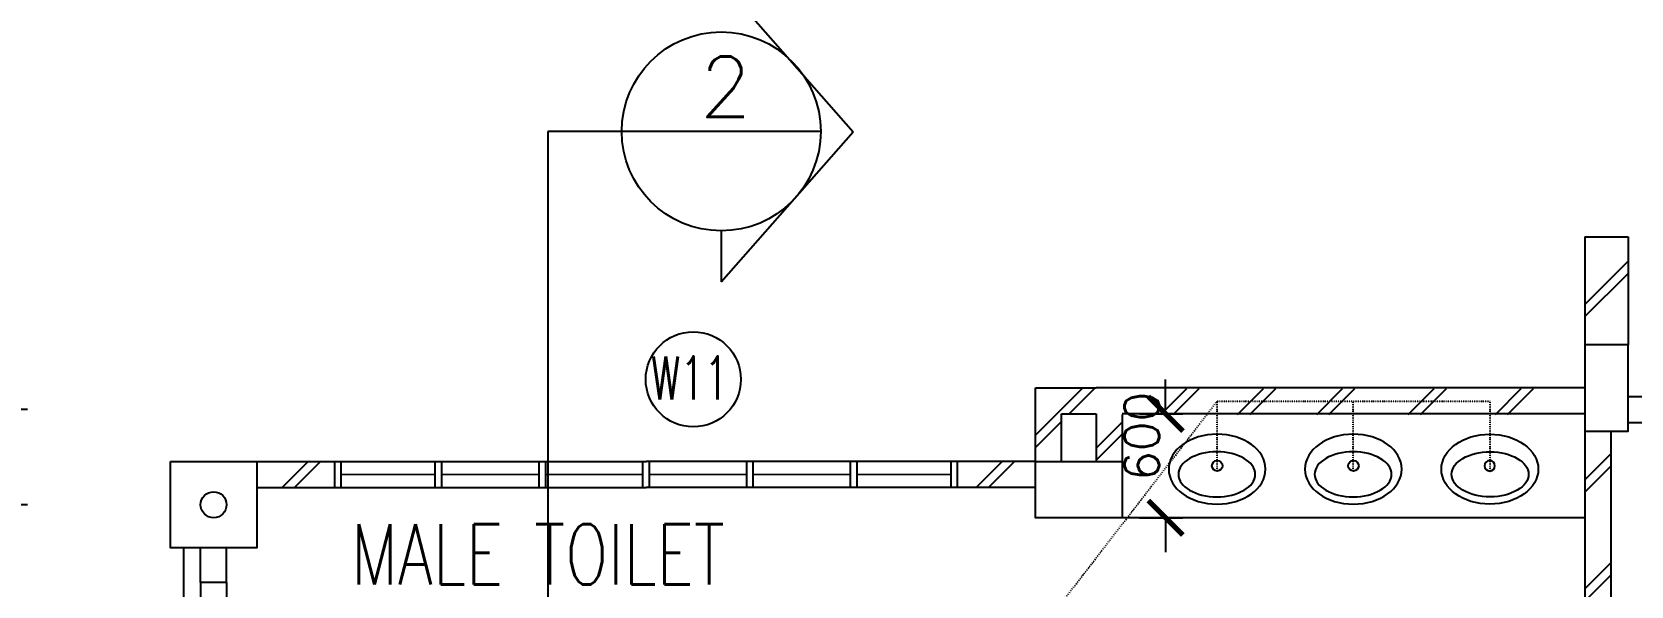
# Model space of a CAD drawing. Extents: x 2266480 to 2405436, y -858634 to -757865.
# Drawn here: x 2283970 to 2293211, y -784894 to -781690 of the extents above; entities that cross this region are included whole.
import ezdxf

# ---------------------------------------------------------------- set-up
doc = ezdxf.new("R2010")
doc.units = 0
doc.header["$LTSCALE"] = 10
doc.header["$MEASUREMENT"] = 0
doc.linetypes.add('DIVIDE', pattern=[1.25, 0.5, -0.25, 0, -0.25, 0, -0.25])
doc.layers.get('0').update_dxf_attribs({"linetype": 'CONTINUOUS'})
doc.layers.get('DEFPOINTS').update_dxf_attribs({"linetype": 'CONTINUOUS'})
for name, color, linetype in [('AR', 7, 'CONTINUOUS'), ('AR1', 7, 'CONTINUOUS'), ('COL', 3, 'CONTINUOUS'), ('DIM', 7, 'CONTINUOUS'), ('DR', 7, 'CONTINUOUS'), ('H', 1, 'CONTINUOUS'), ('RWDP', 145, 'CONTINUOUS'), ('SANI', 7, 'CONTINUOUS'), ('stair', 7, 'CONTINUOUS'), ('WALL', 2, 'CONTINUOUS'), ('WIN', 5, 'CONTINUOUS'), ('WIN-T', 7, 'CONTINUOUS'), ('WP', 50, 'DIVIDE')]:
    doc.layers.add(name, color=color, linetype=linetype)
doc.styles.add('ROMANS', font='romans')
doc.styles.get("Standard").update_dxf_attribs({"font": 'ROMANS.SHX'})
doc.dimstyles.new('STANDARD$0', dxfattribs={"dimscale": 0, "dimtxt": 8, "dimasz": 6, "dimexe": 1, "dimexo": 1, "dimgap": 3, "dimtad": 1, "dimdec": 0, "dimlfac": -1, "dimrnd": 1, "dimzin": 0, "dimdsep": 46, "dimtxsty": 'Standard', "dimcen": 0, "dimclrd": 5, "dimclre": 250, "dimadec": 0, "dimazin": 0, "dimtfac": 1, "dimtdec": 4, "dimtofl": 0, "dimtmove": 0, "dimatfit": 3, "dimfxl": 1, "dimtolj": 1, "dimtzin": 0, "dimarcsym": 0})

# ---------------------------------------------------------------- blocks, each defined once
blk = doc.blocks.new('_ARCHTICK')
at = {"color": 0, "linetype": 'ByBlock', "const_width": 0.15}
blk.add_lwpolyline([(-0.5, -0.5), (0.5, 0.5)], dxfattribs=at)
blk = doc.blocks.new('*D147')
at = {"layer": 'DEFPOINTS', "color": 0, "transparency": 16777216}
for p in [(2282716, -783874.1), (2284093.6, -783874.1), (2284093.6, -784424.1)]:
    blk.add_point(p, dxfattribs=at)
at = {"layer": 'DIM', "color": 7, "lineweight": -2, "transparency": 16777216}
for p, q in [((2282716, -784574.1), (2282716, -783724.1)), ((2283943.6, -783874.1), (2282566, -783874.1)), ((2283943.6, -784424.1), (2282566, -784424.1))]:
    blk.add_line(p, q, dxfattribs=at)
at = {"layer": 'DIM', "color": 7, "lineweight": -2, "transparency": 16777216, "xscale": 200, "yscale": 200, "zscale": 200}
for p, rotation in [((2282716, -783874.1), 90), ((2282716, -784424.1), 270)]:
    blk.add_blockref('_ARCHTICK', p, dxfattribs=dict(at, rotation=rotation))
at = {"layer": 'DIM', "color": 7, "transparency": 16777216, "insert": (2282491, -784149.1), "char_height": 200, "attachment_point": 5, "rotation": 90, "style": 'ROMANS'}
blk.add_mtext('\\A1;550', dxfattribs=at)
blk = doc.blocks.new('ELLIPSE')
blk.add_circle((0.5, 0.5), 0.5)
blk = doc.blocks.new('BASIN-01')
blk.add_circle((0, 0), 30.3)
for p, xscale, yscale, zscale in [((279.3, -221.4), -559.6811780125836, 404.3346891934725, 559.6811780125837), ((220.2, -179.2), -444.6356025322193, 259.9294430529471, 444.6356025322195)]:
    blk.add_blockref('ELLIPSE', p, dxfattribs=dict(xscale=xscale, yscale=yscale, zscale=zscale))
blk = doc.blocks.new('*D347')
at = {"layer": 'DEFPOINTS', "color": 0, "transparency": 16777216}
for p in [(2290269.4, -783899.1), (2290269.4, -784499.1), (2290521.2, -784499.1)]:
    blk.add_point(p, dxfattribs=at)
at = {"layer": 'DR', "color": 7, "lineweight": -2, "transparency": 16777216}
for p, q in [((2290521.2, -783899.1), (2290521.2, -783699.1)), ((2290369.4, -783899.1), (2290621.2, -783899.1)), ((2290369.4, -784499.1), (2290621.2, -784499.1)), ((2290521.2, -784499.1), (2290521.2, -784699.1))]:
    blk.add_line(p, q, dxfattribs=at)
at = {"layer": 'DR', "color": 7, "lineweight": -2, "transparency": 16777216, "xscale": 200, "yscale": 200, "zscale": 200}
for p, rotation in [((2290521.2, -783899.1), 270), ((2290521.2, -784499.1), 90)]:
    blk.add_blockref('_ARCHTICK', p, dxfattribs=dict(at, rotation=rotation))
at = {"layer": 'DR', "color": 7, "transparency": 16777216, "insert": (2290384.2, -784028.6), "char_height": 200, "attachment_point": 5, "rotation": 90, "style": 'ROMANS'}
blk.add_mtext('\\A1;600', dxfattribs=at)
blk = doc.blocks.new('*D348')
at = {"layer": 'DEFPOINTS', "color": 0, "transparency": 16777216}
for p in [(2290269.4, -783899.1), (2290269.4, -784499.1), (2290521.2, -784499.1)]:
    blk.add_point(p, dxfattribs=at)
at = {"layer": 'DR', "color": 7, "lineweight": -2, "transparency": 16777216}
for p, q in [((2290521.2, -783899.1), (2290521.2, -783699.1)), ((2290369.4, -783899.1), (2290621.2, -783899.1)), ((2290369.4, -784499.1), (2290621.2, -784499.1)), ((2290521.2, -784499.1), (2290521.2, -784699.1))]:
    blk.add_line(p, q, dxfattribs=at)
at = {"layer": 'DR', "color": 7, "lineweight": -2, "transparency": 16777216, "xscale": 200, "yscale": 200, "zscale": 200}
for p, rotation in [((2290521.2, -783899.1), 270), ((2290521.2, -784499.1), 90)]:
    blk.add_blockref('_ARCHTICK', p, dxfattribs=dict(at, rotation=rotation))
at = {"layer": 'DR', "color": 7, "transparency": 16777216, "insert": (2290384.2, -784028.6), "char_height": 200, "attachment_point": 5, "rotation": 90, "style": 'ROMANS'}
blk.add_mtext('\\A1;600', dxfattribs=at)

msp = doc.modelspace()

# ---------------------------------------------------------------- linework, layer by layer
at = {"color": 0}
msp.add_line((2284844.4, -784674.1), (2284844.4, -790174.1), dxfattribs=at)
at = {"layer": 'AR', "color": 0}
for p, q in [((2287953.3, -781400.5), (2288715.6, -782268)), ((2286950.7, -782265.4), (2286950.7, -793334.6)), ((2287378.3, -782265.4), (2286950.7, -782265.4)), ((2288528.3, -782265.4), (2287378.3, -782265.4)), ((2287953.3, -783135.5), (2288715.6, -782268)), ((2287953.3, -782840.4), (2287953.3, -783135.5))]:
    msp.add_line(p, q, dxfattribs=at)
msp.add_circle((2287953.3, -782265.4), 575, dxfattribs=at)
at = {"layer": 'COL', "color": 0}
msp.add_lwpolyline([(2292944.4, -783999.1), (2293194.4, -783999.1), (2293194.4, -783499.1), (2292944.4, -783499.1), (2292944.4, -783999.1)], dxfattribs=at)
for points in [[(2284769.4, -784174.1), (2285269.4, -784174.1), (2285269.4, -784674.1), (2284769.4, -784674.1)], [(2284769.4, -784174.1), (2285269.4, -784174.1), (2285269.4, -784674.1), (2284769.4, -784674.1)], [(2289769.4, -784174.1), (2290269.4, -784174.1), (2290269.4, -784499.1), (2289769.4, -784499.1)]]:
    msp.add_lwpolyline(points, close=True, dxfattribs=at)
at = {"layer": 'H', "color": 0}
for p, q in [((2292944.4, -783265.9), (2293194.4, -783015.9)), ((2292944.4, -783336.6), (2293194.4, -783086.6)), ((2289769.4, -784022.1), (2290039.8, -783751.8)), ((2289963.1, -783899.1), (2290110.5, -783751.8)), ((2290493.6, -783901.8), (2290643.6, -783751.8)), ((2290564.3, -783901.8), (2290714.3, -783751.8)), ((2290937.6, -783901.8), (2291087.6, -783751.8)), ((2291008.3, -783901.8), (2291158.3, -783751.8)), ((2291394.4, -783901.8), (2291544.4, -783751.8)), ((2291465.1, -783901.8), (2291615.1, -783751.8)), ((2291923.9, -783901.8), (2292073.9, -783751.8)), ((2291994.6, -783901.8), (2292144.6, -783751.8)), ((2292426.8, -783901.8), (2292576.8, -783751.8)), ((2292497.5, -783901.8), (2292647.5, -783751.8)), ((2289769.4, -784092.8), (2289919.4, -783942.8)), ((2290119.4, -784096.4), (2290269.4, -783946.4)), ((2290119.4, -784167.1), (2290269.4, -784017.1)), ((2285416.2, -784324.1), (2285566.2, -784174.1)), ((2285486.9, -784324.1), (2285636.9, -784174.1)), ((2289427, -784324.1), (2289577, -784174.1)), ((2289497.7, -784324.1), (2289647.7, -784174.1)), ((2292944.4, -784280.4), (2293094.4, -784130.4)), ((2292944.4, -784351.1), (2293094.4, -784201.1)), ((2292944.4, -784910.6), (2293094.4, -784760.6)), ((2292944.4, -784981.3), (2293094.4, -784831.3))]:
    msp.add_line(p, q, dxfattribs=at)
at = {"layer": 'RWDP', "color": 0}
msp.add_circle((2285019.4, -784424.1), 75, dxfattribs=at)
at = {"layer": 'stair', "color": 0}
msp.add_arc((2295059.4, -785874.1), 1925, 90, 270, dxfattribs=at)
at = {"layer": 'WALL', "color": 0}
for p, q in [((2292944.4, -782874.1), (2292944.4, -783499.1)), ((2292944.4, -782874.1), (2293194.4, -782874.1)), ((2293194.4, -782874.1), (2293194.4, -783499.1)), ((2289769.4, -784174.1), (2289769.4, -783749.1)), ((2289769.4, -783749.1), (2290119.4, -783749.1)), ((2292944.4, -783749.1), (2290119.4, -783749.1)), ((2289919.4, -784174.1), (2289919.4, -783899.1)), ((2289919.4, -783899.1), (2290119.4, -783899.1)), ((2290119.4, -783899.1), (2290119.4, -784174.1)), ((2292944.4, -783899.1), (2290269.4, -783899.1)), ((2290269.4, -783901.8), (2290269.4, -784174.1)), ((2290119.4, -783983.7), (2290119.4, -784174.1)), ((2292944.4, -783999.1), (2292944.4, -787799.1)), ((2293094.4, -783999.1), (2293094.4, -787749.1)), ((2285269.4, -784174.1), (2285719.4, -784174.1)), ((2285719.4, -784324.1), (2285719.4, -784174.1)), ((2285719.4, -784324.1), (2285719.4, -784174.1)), ((2289769.4, -784174.1), (2289319.4, -784174.1)), ((2289319.4, -784324.1), (2289319.4, -784174.1)), ((2289319.4, -784324.1), (2289319.4, -784174.1)), ((2285269.4, -784324.1), (2285719.4, -784324.1)), ((2289769.4, -784324.1), (2289319.4, -784324.1)), ((2292944.4, -784499.1), (2290269.4, -784499.1)), ((2284944.4, -784874.1), (2284944.4, -784674.1)), ((2285094.4, -784874.1), (2285094.4, -784674.1)), ((2285094.4, -784874.1), (2284944.4, -784874.1))]:
    msp.add_line(p, q, dxfattribs=at)
at = {"layer": 'WIN', "color": 0}
for p, q in [((2293194.4, -783799.1), (2294694.4, -783799.1)), ((2293194.4, -783949.1), (2294694.4, -783949.1)), ((2285719.4, -784174.1), (2287519.4, -784174.1)), ((2285757.4, -784324.1), (2285757.4, -784174.1)), ((2286300.4, -784324.1), (2286300.4, -784174.1)), ((2286338.4, -784324.1), (2286338.4, -784174.1)), ((2286900.4, -784324.1), (2286900.4, -784174.1)), ((2286938.4, -784324.1), (2286938.4, -784174.1)), ((2287500.4, -784324.1), (2287500.4, -784174.1)), ((2289319.4, -784174.1), (2287519.4, -784174.1)), ((2287538.4, -784324.1), (2287538.4, -784174.1)), ((2288100.4, -784324.1), (2288100.4, -784174.1)), ((2288138.4, -784324.1), (2288138.4, -784174.1)), ((2288700.4, -784324.1), (2288700.4, -784174.1)), ((2288738.4, -784324.1), (2288738.4, -784174.1)), ((2289281.4, -784324.1), (2289281.4, -784174.1)), ((2285719.4, -784324.1), (2287519.4, -784324.1)), ((2289319.4, -784324.1), (2287519.4, -784324.1)), ((2284944.4, -784874.1), (2284944.4, -786674.1)), ((2285094.4, -784874.1), (2285094.4, -786674.1))]:
    msp.add_line(p, q, dxfattribs=at)
at = {"layer": 'WIN', "color": 0, "const_width": 10, "flags": 128}
for points in [[(2285757.4, -784249.1), (2286300.4, -784249.1)], [(2286338.4, -784249.1), (2286900.4, -784249.1)], [(2286938.4, -784249.1), (2287500.4, -784249.1)], [(2288100.4, -784249.1), (2287538.4, -784249.1)], [(2288700.4, -784249.1), (2288138.4, -784249.1)], [(2289281.4, -784249.1), (2288738.4, -784249.1)]]:
    msp.add_lwpolyline(points, dxfattribs=at)
at = {"layer": 'WIN-T', "color": 0}
msp.add_circle((2287791.7, -783699.1), 275, dxfattribs=at)
at = {"layer": 'WP', "color": 0}
for p, q in [((2288553.4, -786762.9), (2290819.4, -783826.2)), ((2290819.4, -784229.4), (2290819.4, -783826.2)), ((2290819.4, -784229.4), (2290819.4, -783826.2)), ((2290819.4, -784229.4), (2290819.4, -783826.2)), ((2290819.4, -783826.2), (2292396.5, -783826.2)), ((2291604.8, -784229.4), (2291604.8, -783826.2)), ((2291604.8, -784229.4), (2291604.8, -783826.2)), ((2291604.8, -784229.4), (2291604.8, -783826.2)), ((2292396.5, -784229.4), (2292396.5, -783826.2)), ((2292396.5, -784229.4), (2292396.5, -783826.2)), ((2292396.5, -784229.4), (2292396.5, -783826.2))]:
    msp.add_line(p, q, dxfattribs=at)

# ---------------------------------------------------------------- block references
at = {"layer": 'SANI', "color": 0}
for p in [(2290819.4, -784199.1), (2290819.4, -784199.1), (2291606.9, -784199.1), (2291606.9, -784199.1)]:
    msp.add_blockref('BASIN-01', p, dxfattribs=at)
at = {"layer": 'SANI', "color": 0, "xscale": -1}
msp.add_blockref('BASIN-01', (2292394.4, -784199.1), dxfattribs=at)
msp.add_blockref('BASIN-01', (2292394.4, -784199.1), dxfattribs=at)

# ---------------------------------------------------------------- texts
at = {"color": 0, "style": 'ROMANS', "width": 0.75}
msp.add_text('MALE TOILET', height=350, dxfattribs=at).set_placement((2285814.1, -784886.2))
at = {"layer": 'AR1', "color": 0, "style": 'ROMANS'}
msp.add_text('2', height=350, dxfattribs=at).set_placement((2287828, -782182.1))
at = {"layer": 'WIN-T', "color": 0, "style": 'ROMANS', "width": 0.65}
msp.add_text('W11', height=250, dxfattribs=at).set_placement((2287548.6, -783816.5))

# ---------------------------------------------------------------- dimensions: what is measured, and where the dimension line sits
at = {"layer": 'DIM', "color": 0}
dim = msp.add_linear_dim(base=(2282716, -783874.1), p1=(2284093.6, -784424.1), p2=(2284093.6, -783874.1), angle=90, dimstyle='STANDARD$0', override={"dimscale": 100, "dimtxt": 2, "dimasz": 2, "dimexe": 1.5, "dimexo": 1.5, "dimgap": 1, "dimtxsty": 'ROMANS', "dimblk": 'ARCHTICK', "dimdle": 1.5, "dimclrd": 7, "dimclre": 7, "dimclrt": 7, "dimtdec": 0, "dimtmove": 2}, dxfattribs=at)
dim.commit()
dim.dimension.update_dxf_attribs({"geometry": '*D147', "text_midpoint": (2282491, -784149.1), "dimtype": 161})
at = {"layer": 'DR', "color": 0}
for picture in ['*D347', '*D348']:
    dim = msp.add_linear_dim(base=(2290521.2, -784499.1), p1=(2290269.4, -783899.1), p2=(2290269.4, -784499.1), angle=270.00004, dimstyle='STANDARD$0', override={"dimscale": 100, "dimtxt": 2, "dimasz": 2, "dimgap": 1, "dimtxsty": 'ROMANS', "dimblk": 'ARCHTICK', "dimdle": 1, "dimclrd": 7, "dimclre": 7, "dimclrt": 7, "dimtdec": 0, "dimtmove": 2}, dxfattribs=at)
    dim.commit()
    dim.dimension.update_dxf_attribs({"geometry": picture, "text_midpoint": (2290384.2, -784028.6), "dimtype": 161})

doc.saveas('drawing.dxf')
